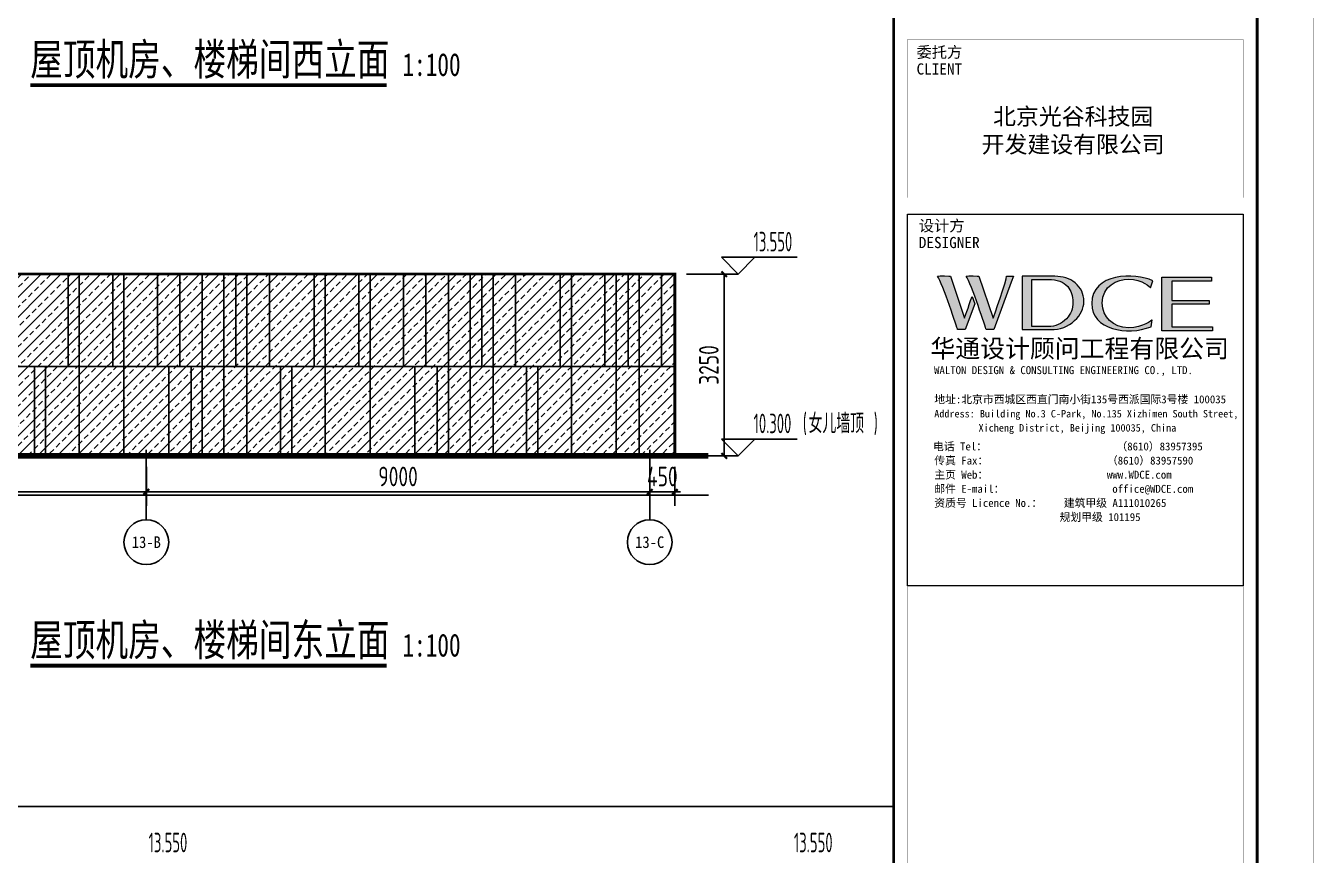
# Model space of a CAD drawing. Extents: x -280168 to 205214, y -148835 to -64913.
# Drawn here: x 182195 to 205214, y -118803 to -103974 of the extents above; entities that cross this region are included whole.
import ezdxf
from ezdxf.enums import TextEntityAlignment as Align

# ---------------------------------------------------------------- set-up
doc = ezdxf.new("R2010")
doc.units = 0
doc.header["$LTSCALE"] = 1000
doc.header["$MEASUREMENT"] = 0
for name, color, linetype in [('01-标注_尺寸', 124, 'Continuous'), ('01-标注_标高', 200, 'Continuous'), ('01-标注_轴线坐标', 132, 'Continuous'), ('02-TEXT_标注', 130, 'Continuous'), ('02-TEXT_轴号', 7, 'Continuous'), ('05-填充_156', 156, 'Continuous'), ('A-C_窗', 140, 'Continuous'), ('DIM_SYMB', 3, 'Continuous'), ('E-立面轮廓', 241, 'Continuous'), ('建-标注-文本', 254, 'Continuous')]:
    doc.layers.add(name, color=color, linetype=linetype)
doc.layers.add('04-不打印_辅助线', color=165, linetype='Continuous', plot=False)
doc.styles.add('_TCH_AXIS', font='STXIHEI_0.TTF', dxfattribs={"width": 0.75})
doc.styles.add('_TCH_DIM', font='ros1.shx', dxfattribs={"width": 0.75, "bigfont": 'jd.shx'})
doc.styles.add('_TCH_DIM_T3', font='ros1.shx', dxfattribs={"width": 0.85, "bigfont": 'jd.shx'})
doc.styles.get("Standard").update_dxf_attribs({"font": 'STXIHEI_0.TTF', "width": 0.75})
doc.styles.add('图签信息$0$hwxh', font='STXIHEI_0.TTF')
doc.styles.add('图签信息$0$华文细黑', font='STXIHEI_0.TTF', dxfattribs={"height": 10})
doc.dimstyles.new('_TCH_ARCH&&100', dxfattribs={"dimtxt": 350, "dimasz": 100, "dimexe": 250, "dimexo": 300, "dimgap": 100, "dimtad": 1, "dimdec": 0, "dimzin": 0, "dimdsep": 46, "dimtxsty": '_TCH_DIM_T3', "dimblk": 'ARCHTICK', "dimcen": 0.09, "dimclrt": 7, "dimazin": 2, "dimtfac": 1, "dimtdec": 0, "dimtix": 1, "dimtmove": 2, "dimatfit": 3, "dimfxl": 0, "dimtolj": 1, "dimtzin": 0, "dimarcsym": 0})

# ---------------------------------------------------------------- blocks, each defined once
blk = doc.blocks.new('图签信息$0$logo2')
h = blk.add_hatch(color=7)
h.paths.add_polyline_path([(19.021, -7.36), (15.845, -7.36), (15.845, -3.972), (18.974, -3.972), (18.974, -4.243), (16.461, -4.243), (16.461, -5.448), (18.811, -5.448), (18.811, -5.686), (16.474, -5.686), (16.474, -7.116), (19.021, -7.116)])
edge = h.paths.add_edge_path()
edge.add_spline(control_points=[(15.259, -4.206), (15.259, -4.206), (15.127, -4.646), (15.127, -4.646), (15.127, -4.646), (14.62, -4.101), (13.734, -4.101), (13.035, -4.101), (12.071, -4.537), (12.076, -5.621), (12.08, -6.488), (12.766, -7.164), (13.734, -7.168), (14.656, -7.172), (15.227, -6.68), (15.227, -6.68), (15.227, -6.68), (15.164, -7.108), (15.164, -7.108), (13.632, -7.703), (11.417, -7.291), (11.411, -5.643), (11.404, -3.721), (14.157, -3.665), (15.259, -4.206)], knot_values=[0, 0, 0, 0, 1, 1, 1, 2, 2, 2, 3, 3, 3, 4, 4, 4, 5, 5, 5, 6, 6, 6, 7, 7, 7, 8, 8, 8, 8], degree=3, periodic=0)
edge = h.paths.add_edge_path(flags=16)
edge.add_spline(control_points=[(10.229, -5.566), (10.229, -5.16), (10.12, -4.83), (9.897, -4.576), (9.63, -4.273), (9.228, -4.122), (8.69, -4.122), (8.69, -4.122), (7.638, -4.122), (7.638, -4.122), (7.638, -4.122), (7.638, -7.098), (7.638, -7.098), (7.638, -7.098), (8.663, -7.098), (8.663, -7.098), (9.133, -7.098), (9.519, -6.934), (9.823, -6.604), (10.095, -6.309), (10.229, -5.964), (10.229, -5.566)], knot_values=[0, 0, 0, 0, 1, 1, 1, 2, 2, 2, 3, 3, 3, 4, 4, 4, 5, 5, 5, 6, 6, 6, 7, 7, 7, 7], degree=3, periodic=0)
edge = h.paths.add_edge_path()
edge.add_spline(control_points=[(10.919, -5.505), (10.919, -5.962), (10.725, -6.366), (10.336, -6.719), (9.92, -7.098), (9.414, -7.288), (8.817, -7.288), (8.817, -7.288), (7.028, -7.288), (7.028, -7.288), (7.028, -7.288), (7.028, -3.925), (7.028, -3.925), (7.028, -3.925), (9.095, -3.925), (9.095, -3.925), (9.593, -3.925), (10.015, -4.063), (10.363, -4.34), (10.733, -4.637), (10.919, -5.026), (10.919, -5.505)], knot_values=[0, 0, 0, 0, 1, 1, 1, 2, 2, 2, 3, 3, 3, 4, 4, 4, 5, 5, 5, 6, 6, 6, 7, 7, 7, 7], degree=3, periodic=0)
at = {"lineweight": 0}
blk.add_lwpolyline([(19.021, -7.36), (15.845, -7.36), (15.845, -3.972), (18.974, -3.972), (18.974, -4.243), (16.461, -4.243), (16.461, -5.448), (18.811, -5.448), (18.811, -5.686), (16.474, -5.686), (16.474, -7.116), (19.021, -7.116), (19.021, -7.36)], dxfattribs=at)
for points, knots in [([(10.919, -5.505), (10.919, -5.962), (10.725, -6.366), (10.336, -6.719), (9.92, -7.098), (9.414, -7.288), (8.817, -7.288), (8.817, -7.288), (7.028, -7.288), (7.028, -7.288), (7.028, -7.288), (7.028, -3.925), (7.028, -3.925), (7.028, -3.925), (9.095, -3.925), (9.095, -3.925), (9.593, -3.925), (10.015, -4.063), (10.363, -4.34), (10.733, -4.637), (10.919, -5.026), (10.919, -5.505)], [0, 0, 0, 0, 1, 1, 1, 2, 2, 2, 3, 3, 3, 4, 4, 4, 5, 5, 5, 6, 6, 6, 7, 7, 7, 7]), ([(15.259, -4.206), (15.259, -4.206), (15.127, -4.646), (15.127, -4.646), (15.127, -4.646), (14.62, -4.101), (13.734, -4.101), (13.035, -4.101), (12.071, -4.537), (12.076, -5.621), (12.08, -6.488), (12.766, -7.164), (13.734, -7.168), (14.656, -7.172), (15.227, -6.68), (15.227, -6.68), (15.227, -6.68), (15.164, -7.108), (15.164, -7.108), (13.632, -7.703), (11.417, -7.291), (11.411, -5.643), (11.404, -3.721), (14.157, -3.665), (15.259, -4.206)], [0, 0, 0, 0, 1, 1, 1, 2, 2, 2, 3, 3, 3, 4, 4, 4, 5, 5, 5, 6, 6, 6, 7, 7, 7, 8, 8, 8, 8]), ([(10.229, -5.566), (10.229, -5.16), (10.12, -4.83), (9.897, -4.576), (9.63, -4.273), (9.228, -4.122), (8.69, -4.122), (8.69, -4.122), (7.638, -4.122), (7.638, -4.122), (7.638, -4.122), (7.638, -7.098), (7.638, -7.098), (7.638, -7.098), (8.663, -7.098), (8.663, -7.098), (9.133, -7.098), (9.519, -6.934), (9.823, -6.604), (10.095, -6.309), (10.229, -5.964), (10.229, -5.566)], [0, 0, 0, 0, 1, 1, 1, 2, 2, 2, 3, 3, 3, 4, 4, 4, 5, 5, 5, 6, 6, 6, 7, 7, 7, 7])]:
    blk.add_open_spline(points, degree=3, knots=knots, dxfattribs=at)
blk = doc.blocks.new('图签信息$0$logo1')
h = blk.add_hatch(color=8)
edge = h.paths.add_edge_path()
edge.add_spline(control_points=[(3.863, -5.205), (3.635, -5.88), (3.386, -6.562), (3.386, -6.562), (3.386, -6.562), (2.503, -3.908), (2.503, -3.908), (2.503, -3.908), (1.802, -3.905), (1.687, -3.908), (2.021, -4.386), (2.952, -7.271), (2.952, -7.271), (2.952, -7.271), (3.437, -7.271), (3.437, -7.271), (3.437, -7.271), (4.032, -5.659), (4.032, -5.659), (4.032, -5.659), (3.863, -5.205), (3.863, -5.205)], knot_values=[0, 0, 0, 0, 1, 1, 1, 2, 2, 2, 3, 3, 3, 4, 4, 4, 5, 5, 5, 6, 6, 6, 7, 7, 7, 7], degree=3, periodic=0)
h = blk.add_hatch(color=7)
edge = h.paths.add_edge_path()
edge.add_spline(control_points=[(6.038, -3.908), (6.09, -4.101), (5.198, -6.562), (5.198, -6.562), (5.198, -6.562), (4.302, -3.908), (4.302, -3.908), (4.302, -3.908), (3.6, -3.905), (3.486, -3.908), (3.821, -4.386), (4.751, -7.271), (4.751, -7.271), (4.751, -7.271), (5.236, -7.271), (5.236, -7.271), (5.236, -7.271), (6.333, -4.3), (6.333, -4.3), (6.333, -4.3), (6.482, -3.908), (6.482, -3.908), (6.482, -3.908), (6.214, -3.914), (6.038, -3.908)], knot_values=[0, 0, 0, 0, 1, 1, 1, 2, 2, 2, 3, 3, 3, 4, 4, 4, 5, 5, 5, 6, 6, 6, 7, 7, 7, 8, 8, 8, 8], degree=3, periodic=0)
at = {"color": 8, "lineweight": 0}
blk.add_open_spline([(3.863, -5.205), (3.635, -5.88), (3.386, -6.562), (3.386, -6.562), (3.386, -6.562), (2.503, -3.908), (2.503, -3.908), (2.503, -3.908), (1.802, -3.905), (1.687, -3.908), (2.021, -4.386), (2.952, -7.271), (2.952, -7.271), (2.952, -7.271), (3.437, -7.271), (3.437, -7.271), (3.437, -7.271), (4.032, -5.659), (4.032, -5.659), (4.032, -5.659), (3.863, -5.205), (3.863, -5.205)], degree=3, knots=[0, 0, 0, 0, 1, 1, 1, 2, 2, 2, 3, 3, 3, 4, 4, 4, 5, 5, 5, 6, 6, 6, 7, 7, 7, 7], dxfattribs=at)
at = {"lineweight": 0}
blk.add_open_spline([(6.038, -3.908), (6.09, -4.101), (5.198, -6.562), (5.198, -6.562), (5.198, -6.562), (4.302, -3.908), (4.302, -3.908), (4.302, -3.908), (3.6, -3.905), (3.486, -3.908), (3.821, -4.386), (4.751, -7.271), (4.751, -7.271), (4.751, -7.271), (5.236, -7.271), (5.236, -7.271), (5.236, -7.271), (6.333, -4.3), (6.333, -4.3), (6.333, -4.3), (6.482, -3.908), (6.482, -3.908), (6.482, -3.908), (6.214, -3.914), (6.038, -3.908)], degree=3, knots=[0, 0, 0, 0, 1, 1, 1, 2, 2, 2, 3, 3, 3, 4, 4, 4, 5, 5, 5, 6, 6, 6, 7, 7, 7, 8, 8, 8, 8], dxfattribs=at)
blk.add_blockref('图签信息$0$logo2', (0, 0))
blk = doc.blocks.new('图签信息$0$时间-logo')
at = {"layer": 'Defpoints', "lineweight": 0}
blk.add_lwpolyline([(0, -23.457), (-21.166, -23.457), (-21.166, 0), (0, 0), (0, -23.457)], dxfattribs=at)
blk.add_blockref('图签信息$0$logo1', (-20.967, 0))
at = {"style": '图签信息$0$hwxh'}
for s, height, p in [('华通设计顾问工程有限公司 ', 1.15, (-19.726, -9.054)), ('WALTON DESIGN & CONSULTING ENGINEERING CO., LTD.', 0.5, (-19.497, -10.096)), ('地址:北京市西城区西直门南小街135号西派国际3号楼 100035', 0.5, (-19.485, -11.936)), ('Address: Building No.3 C-Park, No.135 Xizhimen South Street, ', 0.47, (-19.485, -12.827)), ('Xicheng District, Beijing 100035, China ', 0.47, (-16.691, -13.718)), ('电话 Tel：                        （8610）83957395 ', 0.5, (-19.564, -14.906)), ('传真 Fax：                      （8610）83957590 ', 0.5, (-19.485, -15.798)), ('主页 Web：                      www.WDCE.com ', 0.5, (-19.485, -16.689)), ('邮件 E-mail：                    office@WDCE.com ', 0.5, (-19.485, -17.58)), ('资质号 Licence No.：    建筑甲级 A111010265 ', 0.5, (-19.485, -18.472)), ('   规划甲级 101195', 0.5, (-12.602, -19.363))]:
    blk.add_text(s, height=height, dxfattribs=at).set_placement(p)
blk = doc.blocks.new('图签信息')
at = {"const_width": 0.5}
blk.add_lwpolyline([(-65, 0), (0, 0), (0, 500.5), (-65, 500.5)], close=True, dxfattribs=at)
at = {"const_width": 0.05}
for points in [[(-2.5, 407.85), (-2.5, 436.12), (-62.5, 436.12), (-62.5, 407.85)], [(-62.5, 407.85), (-2.5, 407.85)], [(-62.5, 404.92), (-62.5, 227.83)], [(-62.5, 404.92), (-2.5, 404.92)], [(-62.5, 227.83), (-2.5, 227.83), (-2.5, 404.92)], [(-57.5, 338.36), (-7.5, 338.36)]]:
    blk.add_lwpolyline(points, dxfattribs=at)
at = {"ltscale": 0.001, "xscale": 2.834689937531525, "yscale": 2.834689937531525, "zscale": 2.834689937531525}
blk.add_blockref('图签信息$0$时间-logo', (-2.5, 404.92), dxfattribs=at)
at = {"style": '图签信息$0$华文细黑'}
for s, p in [('委托方', (-60.9, 434.86)), ('CLIENT', (-60.9, 431.86)), ('设计方', (-60.5, 403.83)), ('DESIGNER', (-60.5, 400.83))]:
    blk.add_text(s, height=2, dxfattribs=at).set_placement(p, align=Align.TOP_LEFT)
at = {"color": 4, "ltscale": 0.001, "insert": (-32.9, 419.71), "char_height": 3, "width": 58.4895, "attachment_point": 5, "style": '图签信息$0$华文细黑'}
blk.add_mtext('北京光谷科技园\\P开发建设有限公司', dxfattribs=at)
blk = doc.blocks.new('图签-A1')
at = {"color": 2}
blk.add_blockref('图签信息', (0, 0), dxfattribs=at)
blk = doc.blocks.new('图框-A1')
for points, const_width in [([(0, 0), (841, 0), (841, 594), (0, 594)], 0.05), ([(766, 584), (25, 584), (25, 10), (766, 10)], 0.5)]:
    blk.add_lwpolyline(points, close=True, dxfattribs=dict(const_width=const_width))
blk = doc.blocks.new('_ArchTick')
at = {"color": 0, "linetype": 'ByBlock', "const_width": 0.4}
blk.add_lwpolyline([(-0.5, -0.5), (0.5, 0.5)], dxfattribs=at)
blk = doc.blocks.new('*D1322')
at = {"layer": '01-标注_尺寸', "color": 0, "lineweight": -2, "transparency": 16777216}
for p, q in [((194011, -108414), (194932, -108414)), ((194682, -111664), (194682, -108414)), ((194011, -111664), (194932, -111664))]:
    blk.add_line(p, q, dxfattribs=at)
at = {"layer": 'Defpoints', "color": 0, "transparency": 16777216}
for p in [(193711, -108414), (194682, -108414), (193711, -111664)]:
    blk.add_point(p, dxfattribs=at)
at = {"layer": '01-标注_尺寸', "color": 0, "lineweight": -2, "transparency": 16777216, "xscale": 100, "yscale": 100, "zscale": 100}
for p, rotation in [((194682, -108414), 90), ((194682, -111664), 270)]:
    blk.add_blockref('_ArchTick', p, dxfattribs=dict(at, rotation=rotation))
at = {"layer": '01-标注_尺寸', "color": 7, "transparency": 16777216, "insert": (194407, -110039), "char_height": 350, "attachment_point": 5, "rotation": 90, "style": '_TCH_DIM_T3'}
blk.add_mtext('\\A1;3250', dxfattribs=at)
blk = doc.blocks.new('*D1323')
at = {"layer": '01-标注_尺寸', "color": 0, "lineweight": -2, "transparency": 16777216}
for p, q in [((177401, -111857), (177401, -112557)), ((184351, -111857), (184351, -112557)), ((177401, -112307), (184351, -112307))]:
    blk.add_line(p, q, dxfattribs=at)
at = {"layer": 'Defpoints', "color": 0, "transparency": 16777216}
for p in [(177401, -111557), (184351, -111557), (184351, -112307)]:
    blk.add_point(p, dxfattribs=at)
at = {"layer": '01-标注_尺寸', "color": 0, "lineweight": -2, "transparency": 16777216, "xscale": 100, "yscale": 100, "zscale": 100, "rotation": 180}
blk.add_blockref('_ArchTick', (177401, -112307), dxfattribs=at)
at = {"layer": '01-标注_尺寸', "color": 0, "lineweight": -2, "transparency": 16777216, "xscale": 100, "yscale": 100, "zscale": 100}
blk.add_blockref('_ArchTick', (184351, -112307), dxfattribs=at)
at = {"layer": '01-标注_尺寸', "color": 7, "transparency": 16777216, "insert": (180876, -112032), "char_height": 350, "attachment_point": 5, "style": '_TCH_DIM_T3'}
blk.add_mtext('\\A1;6950', dxfattribs=at)
blk = doc.blocks.new('*D1324')
at = {"layer": '01-标注_尺寸', "color": 0, "lineweight": -2, "transparency": 16777216}
for p, q in [((184351, -111857), (184351, -112557)), ((193351, -111857), (193351, -112557)), ((184351, -112307), (193351, -112307))]:
    blk.add_line(p, q, dxfattribs=at)
at = {"layer": 'Defpoints', "color": 0, "transparency": 16777216}
for p in [(184351, -111557), (193351, -111557), (193351, -112307)]:
    blk.add_point(p, dxfattribs=at)
at = {"layer": '01-标注_尺寸', "color": 0, "lineweight": -2, "transparency": 16777216, "xscale": 100, "yscale": 100, "zscale": 100, "rotation": 180}
blk.add_blockref('_ArchTick', (184351, -112307), dxfattribs=at)
at = {"layer": '01-标注_尺寸', "color": 0, "lineweight": -2, "transparency": 16777216, "xscale": 100, "yscale": 100, "zscale": 100}
blk.add_blockref('_ArchTick', (193351, -112307), dxfattribs=at)
at = {"layer": '01-标注_尺寸', "color": 7, "transparency": 16777216, "insert": (188851, -112032), "char_height": 350, "attachment_point": 5, "style": '_TCH_DIM_T3'}
blk.add_mtext('\\A1;9000', dxfattribs=at)
blk = doc.blocks.new('*D1325')
at = {"layer": '01-标注_尺寸', "color": 0, "lineweight": -2, "transparency": 16777216}
for p, q in [((193351, -111857), (193351, -112557)), ((193801, -111857), (193801, -112557)), ((193351, -112307), (193251, -112307)), ((193351, -112307), (193801, -112307)), ((193801, -112307), (193901, -112307))]:
    blk.add_line(p, q, dxfattribs=at)
at = {"layer": 'Defpoints', "color": 0, "transparency": 16777216}
for p in [(193351, -111557), (193801, -111557), (193801, -112307)]:
    blk.add_point(p, dxfattribs=at)
at = {"layer": '01-标注_尺寸', "color": 0, "lineweight": -2, "transparency": 16777216, "xscale": 100, "yscale": 100, "zscale": 100}
blk.add_blockref('_ArchTick', (193351, -112307), dxfattribs=at)
at = {"layer": '01-标注_尺寸', "color": 0, "lineweight": -2, "transparency": 16777216, "xscale": 100, "yscale": 100, "zscale": 100, "rotation": 180}
blk.add_blockref('_ArchTick', (193801, -112307), dxfattribs=at)
at = {"layer": '01-标注_尺寸', "color": 7, "transparency": 16777216, "insert": (193576, -112032), "char_height": 350, "attachment_point": 5, "style": '_TCH_DIM_T3'}
blk.add_mtext('\\A1;450', dxfattribs=at)

msp = doc.modelspace()

# ---------------------------------------------------------------- hatches: boundary and pattern name
at = {"layer": '05-填充_156'}
h = msp.add_hatch(dxfattribs=at)
h.set_pattern_fill('天然石材', color=256, scale=50)
h.set_pattern_definition([(45, (-352.98, 89.76), (-176.77677, 176.77677), []), (45, (-266.04, 0), (-176.77677, 176.77677), [98.68425, -56.391])])
h.paths.add_polyline_path([(177400.7, -108413.7), (193800.7, -108413.7), (193800.7, -111663.7), (177400.7, -111663.7)])

# ---------------------------------------------------------------- linework, layer by layer
at = {"layer": '01-标注_标高'}
for p, q in [((194931.8, -108413.7), (194631.8, -108113.7)), ((194631.8, -108113.7), (195988.4, -108113.7)), ((194931.8, -108413.7), (195231.8, -108113.7)), ((194931.8, -111663.7), (194631.8, -111363.7)), ((194631.8, -111363.7), (195988.4, -111363.7)), ((194931.8, -111663.7), (195231.8, -111363.7))]:
    msp.add_line(p, q, dxfattribs=at)
at = {"layer": '01-标注_轴线坐标'}
for p, q in [((184350.7, -111556.9), (184350.7, -112806.3)), ((193350.7, -111556.9), (193350.7, -112806.3))]:
    msp.add_line(p, q, dxfattribs=at)
for centre in [(184350.7, -113206.3), (193350.7, -113206.3)]:
    msp.add_circle(centre, 400, dxfattribs=at)
at = {"layer": '04-不打印_辅助线'}
for points in [[(123611.1, -117932.1), (197711.1, -117932.1), (197711.1, -90432.1), (123611.1, -90432.1)], [(123611.1, -145432.1), (197711.1, -145432.1), (197711.1, -117932.1), (123611.1, -117932.1)]]:
    msp.add_lwpolyline(points, close=True, dxfattribs=at)
at = {"layer": 'A-C_窗'}
for p, q in [((182950.7, -108413.7), (182950.7, -110063.7)), ((183150.7, -108413.7), (183150.7, -111663.7)), ((183750.7, -108413.7), (183750.7, -110063.7)), ((183950.7, -108413.7), (183950.7, -111663.7)), ((184550.7, -108413.7), (184550.7, -110063.7)), ((184950.7, -108413.7), (184950.7, -110063.7)), ((184950.7, -108413.7), (184950.7, -110063.7)), ((185350.7, -108413.7), (185350.7, -111663.7)), ((185738.1, -111663.7), (185738.1, -108413.7)), ((185950.7, -108413.7), (185950.7, -110063.7)), ((186150.7, -108413.7), (186150.7, -111663.7)), ((186550.7, -108413.7), (186550.7, -110063.7)), ((187350.7, -108413.7), (187350.7, -110063.7)), ((187550.7, -108413.7), (187550.7, -111663.7)), ((188150.7, -108413.7), (188150.7, -110063.7)), ((188350.7, -108413.7), (188350.7, -111663.7)), ((188950.7, -108413.7), (188950.7, -110063.7)), ((189350.7, -108413.7), (189350.7, -110063.7)), ((189350.7, -108413.7), (189350.7, -110063.7)), ((189750.7, -108413.7), (189750.7, -111663.7)), ((190138.1, -111663.7), (190138.1, -108413.7)), ((190350.7, -108413.7), (190350.7, -110063.7)), ((190550.7, -108413.7), (190550.7, -111663.7)), ((190950.7, -108413.7), (190950.7, -110063.7)), ((191750.7, -108413.7), (191750.7, -110063.7)), ((191950.7, -108413.7), (191950.7, -111663.7)), ((192550.7, -108413.7), (192550.7, -110063.7)), ((192750.7, -108413.7), (192750.7, -111663.7)), ((192963.4, -108413.7), (192963.4, -110063.7)), ((193163.4, -108413.7), (193163.4, -111663.7)), ((193563.4, -108413.7), (193563.4, -110063.7)), ((177400.7, -110063.7), (193800.7, -110063.7)), ((182350.7, -110063.7), (182350.7, -111663.7)), ((182550.7, -110063.7), (182550.7, -111663.7)), ((184750.7, -110063.7), (184750.7, -111663.7)), ((185150.7, -110063.7), (185150.7, -111663.7)), ((186750.7, -110063.7), (186750.7, -111663.7)), ((186950.7, -110063.7), (186950.7, -111663.7)), ((189150.7, -110063.7), (189150.7, -111663.7)), ((189550.7, -110063.7), (189550.7, -111663.7)), ((191150.7, -110063.7), (191150.7, -111663.7)), ((191350.7, -110063.7), (191350.7, -111663.7))]:
    msp.add_line(p, q, dxfattribs=at)
at = {"layer": 'Defpoints', "color": 1}
msp.add_lwpolyline([(194400.7, -112363.7), (176800.7, -112363.7)], dxfattribs=at)
at = {"layer": 'DIM_SYMB', "const_width": 70}
for points in [[(182274.6, -105035.8), (188649.8, -105035.8)], [(182274.6, -115415.6), (188649.8, -115415.6)]]:
    msp.add_lwpolyline(points, dxfattribs=at)
at = {"layer": 'E-立面轮廓'}
for points, const_width in [([(193800.7, -111663.7), (193800.7, -108413.7), (177400.7, -108413.7), (177400.7, -111663.7)], 50), ([(194400.7, -111663.7), (176800.7, -111663.7)], 100)]:
    msp.add_lwpolyline(points, dxfattribs=dict(at, const_width=const_width))

# ---------------------------------------------------------------- block references
at = {"xscale": 100, "yscale": 100, "zscale": 100}
for name, p in [('图框-A1', (121111.1, -148832.1)), ('图签-A1', (204211.1, -147832.1))]:
    msp.add_blockref(name, p, dxfattribs=at)

# ---------------------------------------------------------------- texts
at = {"layer": '02-TEXT_标注', "style": '_TCH_DIM'}
for s, height, width, p in [('13.550', 350, 0.6375, (195207.2, -108008.7)), ('10.300', 350, 0.6375, (195207.2, -111258.7)), ('(', 350, 0.6375, (196088.4, -111258.7)), ('女儿墙顶', 347.29, 0.75, (196192.5, -111258.7)), (')', 350, 0.6375, (197356.4, -111258.7)), ('13.550', 350, 0.6375, (184391.7, -118751)), ('13.550', 350, 0.6375, (195928.5, -118751))]:
    msp.add_text(s, height=height, dxfattribs=dict(at, width=width)).set_placement(p)
at = {"layer": '02-TEXT_轴号', "style": '_TCH_AXIS', "width": 0.909091}
for s, p, p2 in [('13-B', (184090.8, -113310.3), (184610.7, -113310.3)), ('13-C', (193090.8, -113310.3), (193610.7, -113310.3))]:
    msp.add_text(s, height=207.98, dxfattribs=at).set_placement(p, p2, align=Align.FIT)
at = {"layer": '建-标注-文本', "width": 0.75}
for s, height, p in [('屋顶机房、楼梯间西立面', 570.852, (182274.6, -104858)), ('1:100', 407.75, (188929.8, -104871)), ('屋顶机房、楼梯间东立面', 570.852, (182274.6, -115237.8)), ('1:100', 407.75, (188929.8, -115250.8))]:
    msp.add_text(s, height=height, dxfattribs=at).set_placement(p)

# ---------------------------------------------------------------- dimensions: what is measured, and where the dimension line sits
at = {"layer": '01-标注_尺寸'}
for p1, p2, distance, picture, middle in [((193711, -111663.7), (193711, -108413.7), -970.8, '*D1322', (194406.8, -110038.7)), ((177400.7, -111556.9), (184350.7, -111556.9), -749.7, '*D1323', (180875.7, -112031.7)), ((184350.7, -111556.9), (193350.7, -111556.9), -749.7, '*D1324', (188850.7, -112031.7)), ((193350.7, -111556.9), (193800.7, -111556.9), -749.7, '*D1325', (193575.7, -112031.7))]:
    dim = msp.add_aligned_dim(p1=p1, p2=p2, distance=distance, dimstyle='_TCH_ARCH&&100', dxfattribs=at)
    dim.commit()
    dim.dimension.update_dxf_attribs({"geometry": picture, "text_midpoint": middle})

doc.saveas('drawing.dxf')
